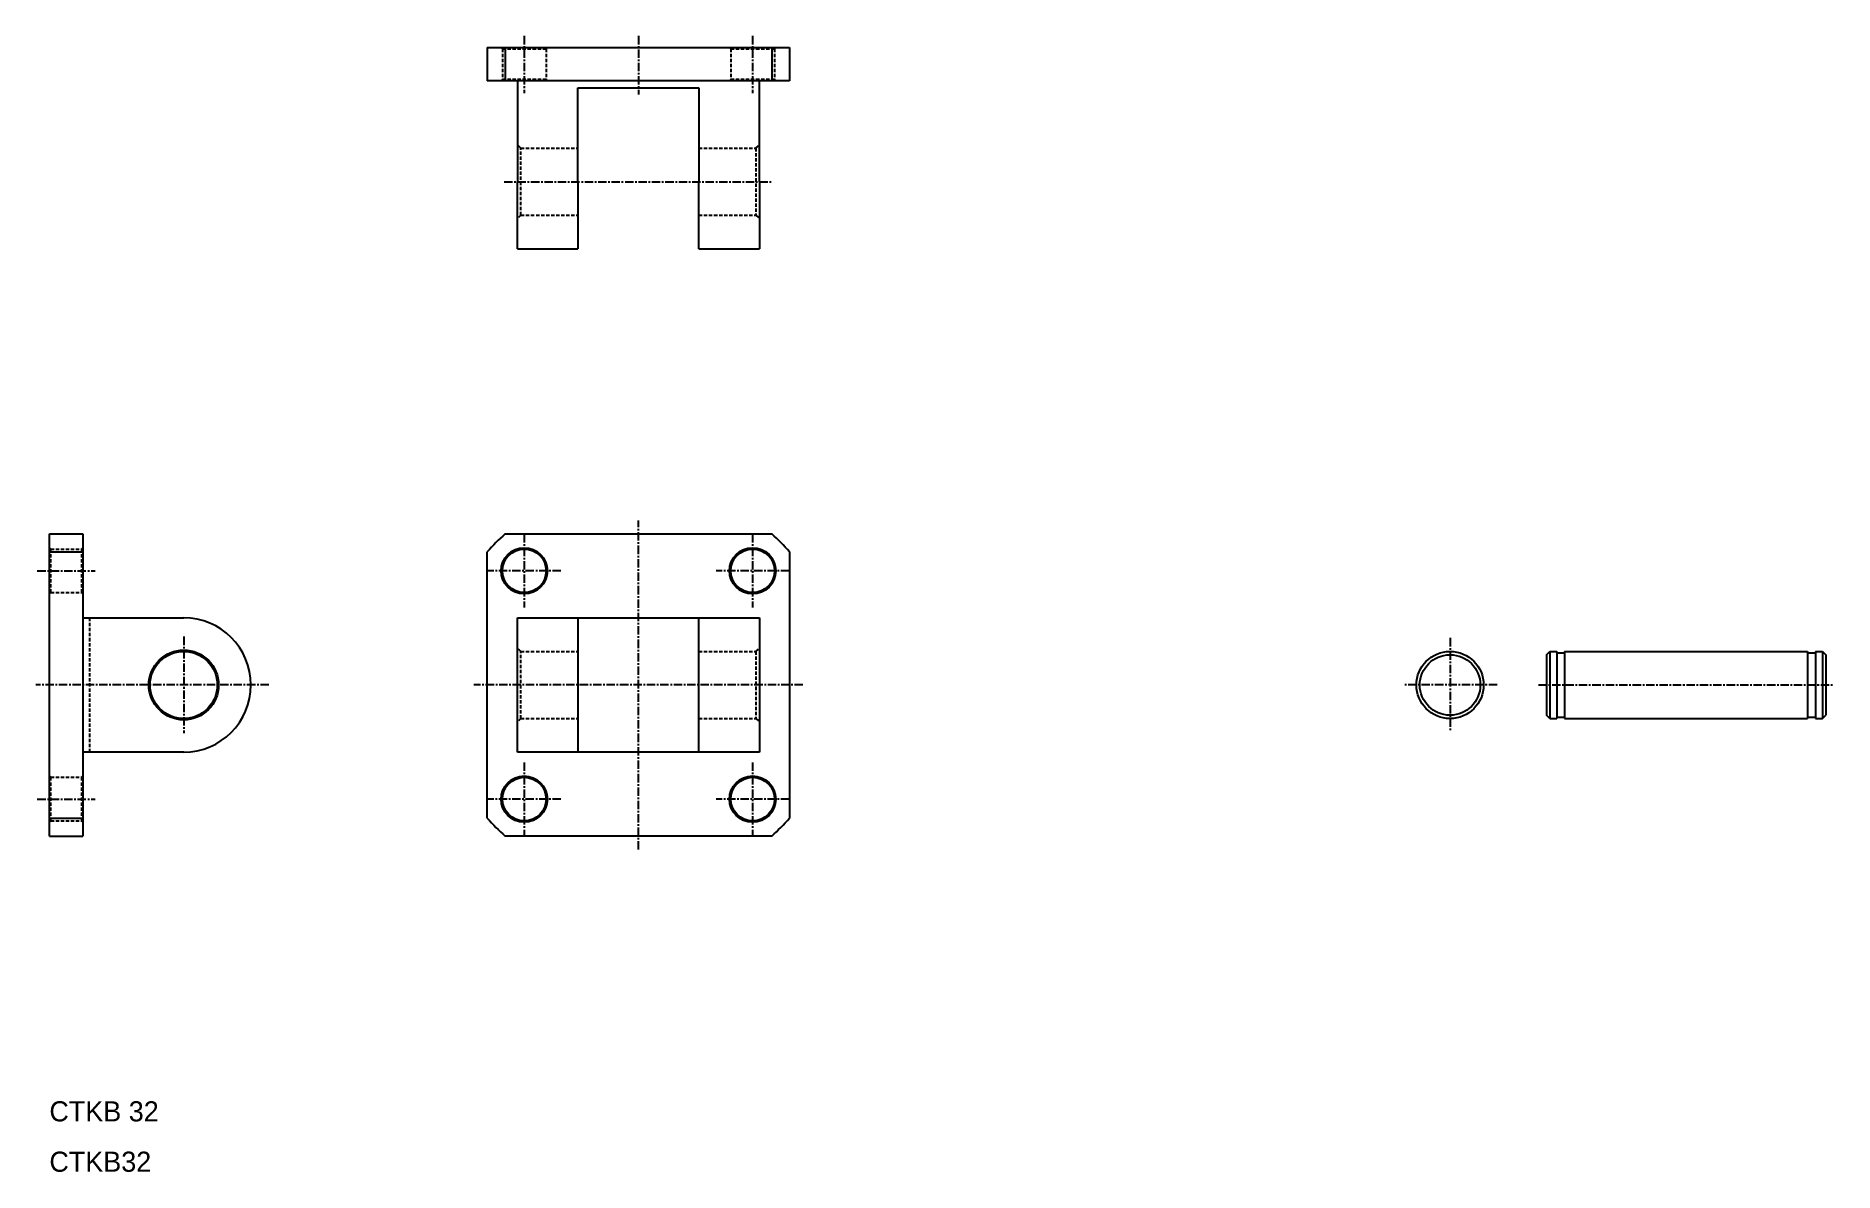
# Model space of a CAD drawing. Extents: x -2 to 266, y 0 to 169.
import ezdxf

# ---------------------------------------------------------------- set-up
doc = ezdxf.new("R2010")
doc.units = 0
doc.linetypes.add('CENTER', pattern=[2, 1.25, -0.25, 0.25, -0.25])
doc.linetypes.add('DASHED', pattern=[0.75, 0.5, -0.25])
doc.layers.get('0').update_dxf_attribs({"linetype": 'CONTINUOUS'})
doc.layers.add('CENTER', color=1, linetype='CENTER')

msp = doc.modelspace()

# ---------------------------------------------------------------- linework, layer by layer
at = {"color": 7, "linetype": 'CONTINUOUS'}
for p, q in [((65.2, 167.46), (65.2, 162.46)), ((65.2, 167.46), (110.2, 167.46)), ((67.85, 167.46), (67.85, 162.46)), ((107.54, 167.46), (107.54, 162.46)), ((110.2, 167.46), (110.2, 162.46)), ((110.2, 162.46), (65.2, 162.46)), ((69.7, 162.46), (69.7, 147.46)), ((78.7, 161.46), (96.7, 161.46)), ((78.7, 147.46), (78.7, 161.46)), ((96.7, 161.46), (96.7, 147.46)), ((105.7, 147.46), (105.7, 162.46)), ((69.7, 137.46), (69.7, 147.46)), ((78.7, 147.46), (78.7, 137.46)), ((96.7, 137.46), (96.7, 147.46)), ((105.7, 147.46), (105.7, 137.46)), ((69.7, 137.46), (78.7, 137.46)), ((96.7, 137.46), (105.7, 137.46)), ((0, 95), (5, 95)), ((0, 50), (0, 95)), ((5, 95), (5, 50)), ((67.85, 95), (107.54, 95)), ((0, 92.34), (5, 92.34)), ((65.2, 52.66), (65.2, 92.34)), ((110.2, 92.34), (110.2, 52.66)), ((5, 82.5), (20, 82.5)), ((69.7, 62.5), (69.7, 82.5)), ((69.7, 82.5), (78.7, 82.5)), ((78.7, 82.5), (96.7, 82.5)), ((78.7, 82.5), (78.7, 62.5)), ((96.7, 62.5), (96.7, 82.5)), ((96.7, 82.5), (105.7, 82.5)), ((105.7, 82.5), (105.7, 62.5)), ((222.88, 77), (223.38, 77.5)), ((222.88, 77), (222.88, 68)), ((223.38, 77.5), (223.38, 67.5)), ((223.38, 77.5), (224.43, 77.5)), ((224.43, 77.5), (224.43, 67.5)), ((224.43, 77.3), (225.58, 77.3)), ((225.58, 77.5), (261.78, 77.5)), ((225.58, 77.5), (225.58, 67.5)), ((261.78, 77.5), (261.78, 67.5)), ((261.78, 77.3), (262.93, 77.3)), ((262.93, 77.5), (262.93, 67.5)), ((262.93, 77.5), (263.98, 77.5)), ((263.98, 77.5), (263.98, 67.5)), ((263.98, 77.5), (264.48, 77)), ((264.48, 77), (264.48, 68)), ((223.38, 67.5), (222.88, 68)), ((223.38, 67.5), (224.43, 67.5)), ((224.43, 67.7), (225.58, 67.7)), ((225.58, 67.5), (261.78, 67.5)), ((261.78, 67.7), (262.93, 67.7)), ((262.93, 67.5), (263.98, 67.5)), ((263.98, 67.5), (264.48, 68)), ((20, 62.5), (5, 62.5)), ((78.7, 62.5), (69.7, 62.5)), ((96.7, 62.5), (78.7, 62.5)), ((105.7, 62.5), (96.7, 62.5)), ((0, 52.66), (5, 52.66)), ((0, 50), (5, 50)), ((107.54, 50), (67.85, 50))]:
    msp.add_line(p, q, dxfattribs=at)
at = {"color": 3, "linetype": 'DASHED'}
for p, q in [((67.45, 167.26), (67.25, 167.46)), ((67.45, 167.26), (67.45, 162.66)), ((67.45, 167.26), (73.95, 167.26)), ((73.95, 167.26), (74.15, 167.46)), ((73.95, 167.26), (73.95, 162.66)), ((101.45, 167.26), (101.25, 167.46)), ((101.45, 167.26), (101.45, 162.66)), ((101.45, 167.26), (107.95, 167.26)), ((107.95, 167.26), (108.15, 167.46)), ((107.95, 167.26), (107.95, 162.66)), ((67.45, 162.66), (67.25, 162.46)), ((73.95, 162.66), (67.45, 162.66)), ((73.95, 162.66), (74.15, 162.46)), ((101.45, 162.66), (101.25, 162.46)), ((107.95, 162.66), (101.45, 162.66)), ((107.95, 162.66), (108.15, 162.46)), ((70.2, 152.46), (69.7, 152.96)), ((105.2, 152.46), (105.7, 152.96)), ((70.2, 152.46), (78.7, 152.46)), ((70.2, 142.46), (70.2, 152.46)), ((96.7, 152.46), (105.2, 152.46)), ((105.2, 152.46), (105.2, 142.46)), ((70.2, 142.46), (69.7, 141.96)), ((70.2, 142.46), (78.7, 142.46)), ((96.7, 142.46), (105.2, 142.46)), ((105.2, 142.46), (105.7, 141.96)), ((0.2, 92.75), (0, 92.95)), ((0.2, 92.75), (4.8, 92.75)), ((0.2, 86.25), (0.2, 92.75)), ((4.8, 92.75), (5, 92.95)), ((4.8, 92.75), (4.8, 86.25)), ((0.2, 86.25), (0, 86.05)), ((0.2, 86.25), (4.8, 86.25)), ((4.8, 86.25), (5, 86.05)), ((6, 62.5), (6, 82.5)), ((70.2, 77.5), (69.7, 78)), ((105.2, 77.5), (105.7, 78)), ((70.2, 67.5), (70.2, 77.5)), ((70.2, 77.5), (78.7, 77.5)), ((96.7, 77.5), (105.2, 77.5)), ((105.2, 77.5), (105.2, 67.5)), ((70.2, 67.5), (69.7, 67)), ((70.2, 67.5), (78.7, 67.5)), ((96.7, 67.5), (105.2, 67.5)), ((105.2, 67.5), (105.7, 67)), ((0.2, 58.75), (0, 58.95)), ((4.8, 58.75), (5, 58.95)), ((0.2, 58.75), (4.8, 58.75)), ((0.2, 52.25), (0.2, 58.75)), ((4.8, 58.75), (4.8, 52.25)), ((0.2, 52.25), (0, 52.05)), ((0.2, 52.25), (4.8, 52.25)), ((4.8, 52.25), (5, 52.05))]:
    msp.add_line(p, q, dxfattribs=at)
at = {"color": 7, "linetype": 'CONTINUOUS'}
for centre, radius in [((70.7, 89.5), 3.45), ((70.7, 89.5), 3.25), ((104.7, 89.5), 3.45), ((104.7, 89.5), 3.25), ((20, 72.5), 5.2), ((20, 72.5), 5), ((208.54, 72.5), 5), ((208.54, 72.5), 4.5), ((70.7, 55.5), 3.45), ((104.7, 55.5), 3.45), ((70.7, 55.5), 3.25), ((104.7, 55.5), 3.25)]:
    msp.add_circle(centre, radius, dxfattribs=at)
for centre, radius, start, end in [((87.7, 72.5), 30, 131.4096, 138.5904), ((87.7, 72.5), 30, 41.4096, 48.5904), ((20, 72.5), 10, 270, 90), ((87.7, 72.5), 30, 221.4096, 228.5904), ((87.7, 72.5), 30, 311.4096, 318.5904)]:
    msp.add_arc(centre, radius, start, end, dxfattribs=at)
at = {"layer": 'CENTER', "color": 1, "linetype": 'CENTER'}
for p, q in [((70.7, 169.16), (70.7, 160.66)), ((87.7, 169.16), (87.7, 160.46)), ((104.7, 169.16), (104.7, 160.66)), ((67.7, 147.46), (107.7, 147.46)), ((87.7, 48), (87.7, 97)), ((70.7, 94.95), (70.7, 84.05)), ((104.7, 94.95), (104.7, 84.05)), ((-1.8, 89.5), (6.8, 89.5)), ((76.15, 89.5), (65.25, 89.5)), ((110.15, 89.5), (99.25, 89.5)), ((20, 79.7), (20, 65.3)), ((208.54, 79.5), (208.54, 65.5)), ((32.67, 72.5), (-2, 72.5)), ((112.2, 72.5), (63.2, 72.5)), ((215.54, 72.5), (201.54, 72.5)), ((221.72, 72.5), (265.71, 72.5)), ((70.7, 60.95), (70.7, 50.05)), ((104.7, 60.95), (104.7, 50.05)), ((-1.8, 55.5), (6.8, 55.5)), ((76.15, 55.5), (65.25, 55.5)), ((110.15, 55.5), (99.25, 55.5))]:
    msp.add_line(p, q, dxfattribs=at)

# ---------------------------------------------------------------- texts
for s, p in [('CTKB 32', (0, 7.5)), ('CTKB32', (0, 0))]:
    msp.add_text(s, height=3).set_placement(p)

doc.saveas('drawing.dxf')
